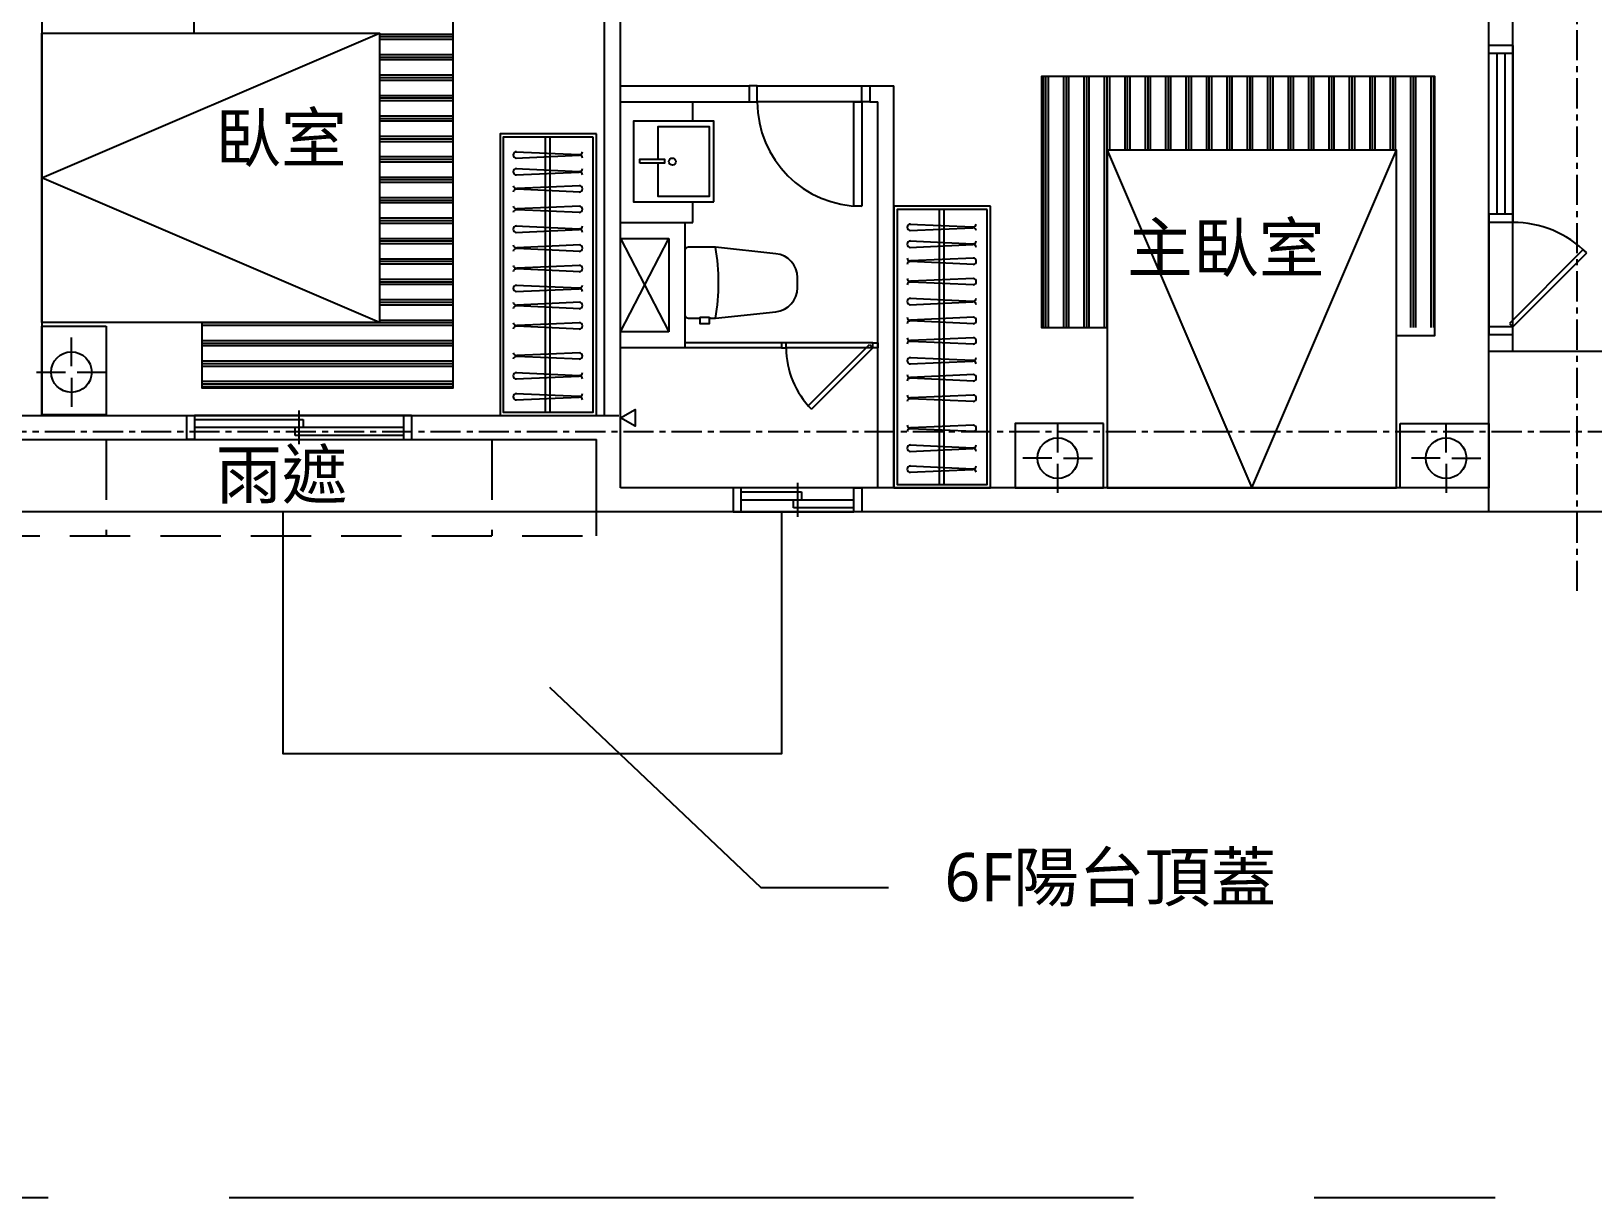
# Model space of a CAD drawing. Header units: millimetres. Extents: x -3377 to 119122, y -22007 to 15479.
# Drawn here: x 54055 to 55026, y 8278 to 9003 of the extents above; entities that cross this region are included whole.
import ezdxf
from ezdxf.enums import TextEntityAlignment as Align

# ---------------------------------------------------------------- set-up
doc = ezdxf.new("R2010")
doc.units = ezdxf.units.MM
doc.header["$LTSCALE"] = 150
doc.header["$MEASUREMENT"] = 0
for name, pattern in [('CENTER', [2, 1.25, -0.25, 0.25, -0.25]), ('CONTINOUS', [0]), ('HIDDEN', [0.375, 0.25, -0.125])]:
    doc.linetypes.add(name, pattern=pattern)
doc.layers.get('0').update_dxf_attribs({"plot": 0})
for name, color, linetype in [('COL', 1, 'Continuous'), ('Duct', 1, 'Continuous'), ('GRID', 5, 'CENTER'), ('OPEN', 4, 'Continuous'), ('TEXT', 2, 'Continuous'), ('TOIL', 6, 'Continuous'), ('WALL', 2, 'Continuous'), ('WALL-IN', 3, 'Continuous'), ('WALL2', 3, 'Continuous')]:
    doc.layers.add(name, color=color, linetype=linetype)
doc.layers.add('FUNITURE', color=9, linetype='Continuous', plot=False)
doc.layers.add('S-ARCH', color=252, linetype='Continuous', plot=False)
doc.styles.add('HH', font='')
doc.styles.get('HH').set_extended_font_data('Microsoft JhengHei')

# ---------------------------------------------------------------- blocks, each defined once
blk = doc.blocks.new('A$C3CD31075')
at = {"color": 252}
for p, q in [((1961.5, -1068), (1991.5, -1010)), ((1961.5, -1010), (1991.5, -1068)), ((1961.5, -1165), (1961.5, -1078)), ((1946.5, -1180), (1506.5, -1180))]:
    blk.add_line(p, q, dxfattribs=at)
at = {"color": 252, "linetype": 'HIDDEN'}
for p, q in [((1641.5, -1135), (1641.5, -1195)), ((1881.5, -1135), (1881.5, -1195))]:
    blk.add_line(p, q, dxfattribs=at)
blk.add_lwpolyline([(1506.5, -1195), (1506.5, -1195), (1946.5, -1195), (1946.5, -1180)], dxfattribs=at)
at = {"color": 252}
blk.add_lwpolyline([(2061.5, -1180), (2061.5, -1330.5), (1751.5, -1330.5), (1751.5, -1180)], dxfattribs=at)
at = {"layer": 'COL', "color": 252}
blk.add_lwpolyline([(2501.5, -1080), (2611.5, -1080), (2611.5, -1180), (2501.5, -1180)], close=True, dxfattribs=at)
at = {"layer": 'Duct', "color": 252, "linetype": 'CENTER', "ltscale": 3}
blk.add_lwpolyline([(-2626.85, -1606.48), (-2626.84, -349.26), (-2626.85, 1238.23), (3181.4, 1238.1), (3180.88, -349.35), (3180.47, -1606.48), (198.68, -1606.48)], close=True, dxfattribs=at)
blk.add_lwpolyline([(-2626.85, -1606.48), (-2626.84, -349.26), (-2626.85, 1238.23), (3181.4, 1238.1), (3180.88, -349.35), (3180.47, -1606.48), (198.68, -1606.48)], close=True, dxfattribs=at)
at = {"layer": 'FUNITURE', "color": 252}
for p, q in [((1811.5, -882.93), (1857.16, -882.93)), ((1811.5, -884.52), (1857.16, -884.52)), ((1811.5, -886.11), (1857.16, -886.11)), ((1811.5, -895.63), (1857.16, -895.63)), ((1811.5, -897.22), (1857.16, -897.22)), ((1811.5, -898.81), (1857.16, -898.81)), ((1811.5, -908.33), (1857.16, -908.33)), ((1811.5, -909.92), (1857.16, -909.92)), ((1811.5, -911.51), (1857.16, -911.51)), ((2224.49, -1065.34), (2224.49, -909.34)), ((2226.08, -1065.34), (2226.08, -909.34)), ((2227.67, -1065.34), (2227.67, -909.34)), ((2237.19, -1065.34), (2237.19, -909.34)), ((2238.78, -1065.34), (2238.78, -909.34)), ((2240.37, -1065.34), (2240.37, -909.34)), ((2249.89, -1065.34), (2249.89, -909.34)), ((2251.48, -1065.34), (2251.48, -909.34)), ((2253.07, -1065.34), (2253.07, -909.34)), ((2262.59, -1065.34), (2262.59, -909.34)), ((2264.18, -1065.34), (2264.18, -909.34)), ((2265.77, -955), (2265.77, -909.34)), ((2275.29, -955), (2275.29, -909.34)), ((2276.88, -955), (2276.88, -909.34)), ((2278.47, -955), (2278.47, -909.34)), ((2287.99, -955), (2287.99, -909.34)), ((2289.58, -955), (2289.58, -909.34)), ((2291.17, -955), (2291.17, -909.34)), ((2300.69, -955), (2300.69, -909.34)), ((2302.28, -955), (2302.28, -909.34)), ((2303.87, -955), (2303.87, -909.34)), ((2313.39, -955), (2313.39, -909.34)), ((2314.98, -955), (2314.98, -909.34)), ((2316.57, -955), (2316.57, -909.34)), ((2326.09, -955), (2326.09, -909.34)), ((2327.68, -955), (2327.68, -909.34)), ((2329.27, -955), (2329.27, -909.34)), ((2338.79, -955), (2338.79, -909.34)), ((2340.38, -955), (2340.38, -909.34)), ((2341.97, -955), (2341.97, -909.34)), ((2351.49, -955), (2351.49, -909.34)), ((2353.08, -955), (2353.08, -909.34)), ((2354.67, -955), (2354.67, -909.34)), ((2364.19, -955), (2364.19, -909.34)), ((2365.78, -955), (2365.78, -909.34)), ((2367.37, -955), (2367.37, -909.34)), ((2376.89, -955), (2376.89, -909.34)), ((2378.48, -955), (2378.48, -909.34)), ((2380.07, -955), (2380.07, -909.34)), ((2389.59, -955), (2389.59, -909.34)), ((2391.18, -955), (2391.18, -909.34)), ((2392.77, -955), (2392.77, -909.34)), ((2402.29, -955), (2402.29, -909.34)), ((2403.88, -955), (2403.88, -909.34)), ((2405.47, -955), (2405.47, -909.34)), ((2414.99, -955), (2414.99, -909.34)), ((2416.58, -955), (2416.58, -909.34)), ((2418.17, -955), (2418.17, -909.34)), ((2427.69, -955), (2427.69, -909.34)), ((2429.28, -955), (2429.28, -909.34)), ((2430.87, -955), (2430.87, -909.34)), ((2440.39, -955), (2440.39, -909.34)), ((2441.98, -955), (2441.98, -909.34)), ((2443.57, -955), (2443.57, -909.34)), ((2453.09, -1065.34), (2453.09, -909.34)), ((2454.68, -1065.34), (2454.68, -909.34)), ((2456.27, -1065.34), (2456.27, -909.34)), ((2465.79, -1065.34), (2465.79, -909.34)), ((2467.38, -1065.34), (2467.38, -909.34)), ((1811.5, -921.03), (1857.16, -921.03)), ((1811.5, -922.62), (1857.16, -922.62)), ((2467.89, -1070.34), (2467.89, -914.34)), ((1811.5, -924.21), (1857.16, -924.21)), ((1811.5, -933.73), (1857.16, -933.73)), ((1811.5, -935.32), (1857.16, -935.32)), ((1811.5, -936.91), (1857.16, -936.91)), ((1811.5, -946.43), (1857.16, -946.43)), ((1811.5, -948.02), (1857.16, -948.02)), ((1811.5, -949.61), (1857.16, -949.61)), ((1914.77, -1118, 0), (1914.77, -947, 0)), ((1917.77, -1118, 0), (1917.77, -947, 0)), ((1811.5, -959.13), (1857.16, -959.13)), ((1811.5, -960.72), (1857.16, -960.72)), ((1896.21, -956.06), (1935.65, -957.81)), ((1896.21, -960.06), (1935.65, -958.31)), ((1811.5, -962.31), (1857.16, -962.31)), ((1896.21, -966.52), (1935.65, -968.27)), ((1896.21, -970.52), (1935.65, -968.77)), ((1811.5, -971.83), (1857.16, -971.83)), ((1811.5, -973.42), (1857.16, -973.42)), ((1811.5, -975.01), (1857.16, -975.01)), ((1936.32, -977.18), (1896.88, -978.93)), ((1936.32, -981.18), (1896.88, -979.43)), ((1811.5, -984.53), (1857.16, -984.53)), ((1811.5, -986.12), (1857.16, -986.12)), ((1811.5, -987.71), (1857.16, -987.71)), ((1936.32, -989.87), (1896.88, -991.62)), ((1811.5, -997.23), (1857.16, -997.23)), ((1811.5, -998.82), (1857.16, -998.82)), ((1811.5, -1000.41), (1857.16, -1000.41)), ((1936.32, -993.87), (1896.88, -992.12)), ((2159.77, -1163, 0), (2159.77, -992, 0)), ((2162.77, -1163, 0), (2162.77, -992, 0)), ((1811.5, -1009.93), (1857.16, -1009.93)), ((1896.21, -1002.2), (1935.65, -1003.95)), ((1896.21, -1006.2), (1935.65, -1004.45)), ((2141.21, -1001.06), (2180.65, -1002.81)), ((2141.21, -1005.06), (2180.65, -1003.31)), ((1811.5, -1011.52), (1857.16, -1011.52)), ((1811.5, -1013.11), (1857.16, -1013.11)), ((1936.32, -1014.03), (1896.88, -1015.78)), ((1936.32, -1018.03), (1896.88, -1016.28)), ((2141.21, -1011.52), (2180.65, -1013.27)), ((2141.21, -1015.52), (2180.65, -1013.77)), ((1811.5, -1022.63), (1857.16, -1022.63)), ((1811.5, -1024.22), (1857.16, -1024.22)), ((1811.5, -1025.81), (1857.16, -1025.81)), ((1936.32, -1026.72), (1896.88, -1028.47)), ((1936.32, -1030.72), (1896.88, -1028.97)), ((2181.32, -1022.18), (2141.88, -1023.93)), ((2181.32, -1026.18), (2141.88, -1024.43)), ((1811.5, -1035.33), (1857.16, -1035.33)), ((1811.5, -1036.92), (1857.16, -1036.92)), ((1811.5, -1038.51), (1857.16, -1038.51)), ((1896.21, -1039.03), (1935.65, -1040.78)), ((2181.32, -1034.87), (2141.88, -1036.62)), ((2181.32, -1038.87), (2141.88, -1037.12)), ((1811.5, -1048.03), (1857.16, -1048.03)), ((1896.21, -1043.03), (1935.65, -1041.28)), ((2141.21, -1047.2), (2180.65, -1048.95)), ((1811.5, -1049.62), (1857.16, -1049.62)), ((1811.5, -1051.21), (1857.16, -1051.21)), ((1936.32, -1049.68), (1896.88, -1051.43)), ((1936.32, -1053.68), (1896.88, -1051.93)), ((2141.21, -1051.2), (2180.65, -1049.45)), ((1701.16, -1062.32), (1857.16, -1062.32)), ((1701.16, -1063.91), (1857.16, -1063.91)), ((1811.5, -1060.73), (1857.16, -1060.73)), ((1936.32, -1062.38), (1896.88, -1064.13)), ((1936.32, -1066.38), (1896.88, -1064.63)), ((2181.32, -1059.03), (2141.88, -1060.78)), ((2181.32, -1063.03), (2141.88, -1061.28)), ((1619.87, -1089.5), (1619.87, -1071.5)), ((1701.16, -1073.43), (1857.16, -1073.43)), ((1701.16, -1075.02), (1857.16, -1075.02)), ((1701.16, -1076.61), (1857.16, -1076.61)), ((2181.32, -1071.72), (2141.88, -1073.47)), ((2181.32, -1075.72), (2141.88, -1073.97)), ((1701.16, -1086.13), (1857.16, -1086.13)), ((1701.16, -1087.72), (1857.16, -1087.72)), ((1936.32, -1081.07), (1896.88, -1082.82)), ((1936.32, -1085.07), (1896.88, -1083.32)), ((2141.21, -1084.03), (2180.65, -1085.78)), ((2141.21, -1088.03), (2180.65, -1086.28)), ((1598.26, -1093.11), (1616.26, -1093.11)), ((1619.87, -1096.72), (1619.87, -1114.72)), ((1623.48, -1093.11), (1641.48, -1093.11)), ((1701.16, -1089.31), (1857.16, -1089.31)), ((1896.21, -1093.38), (1935.65, -1095.13)), ((1896.21, -1097.38), (1935.65, -1095.63)), ((2181.32, -1094.68), (2141.88, -1096.43)), ((2181.32, -1098.68), (2141.88, -1096.93)), ((1701.16, -1098.83), (1857.16, -1098.83)), ((1701.16, -1100.42), (1857.16, -1100.42)), ((1701.16, -1102.01), (1857.16, -1102.01)), ((1896.21, -1106.41), (1935.65, -1108.16)), ((1896.21, -1110.41), (1935.65, -1108.66)), ((2181.32, -1107.38), (2141.88, -1109.13)), ((2181.32, -1111.38), (2141.88, -1109.63)), ((2181.32, -1126.07), (2141.88, -1127.82)), ((2233.39, -1143.02), (2233.39, -1125.02)), ((2475, -1143.02), (2475, -1125.02)), ((2181.32, -1130.07), (2141.88, -1128.32)), ((2141.21, -1138.38), (2180.65, -1140.13)), ((2141.21, -1142.38), (2180.65, -1140.63)), ((2141.21, -1151.41), (2180.65, -1153.16)), ((2141.21, -1155.41), (2180.65, -1153.66)), ((2229.78, -1146.63), (2211.78, -1146.63)), ((2233.39, -1168.24), (2233.39, -1150.24)), ((2237, -1146.63), (2255, -1146.63)), ((2471.39, -1146.63), (2453.39, -1146.63)), ((2475, -1150.24), (2475, -1168.24)), ((2478.61, -1146.63), (2496.61, -1146.63))]:
    blk.add_line(p, q, dxfattribs=at)
for points in [[(1696.16, -882.31), (1696.16, -858.61), (1696.16, -858.61)], [(1696.16, -858.61), (1857.16, -858.61), (1857.16, -1103.11), (1701.16, -1103.11), (1701.16, -1062.31)], [(1601.5, -1062.31), (1601.5, -882.31), (1811.5, -882.31), (1811.5, -1062.31), (1601.5, -1062.31)], [(1811.5, -1062.31), (1601.5, -972.31), (1811.5, -882.31)], [(2467.89, -1070.34), (2467.89, -909.34), (2223.39, -909.34), (2223.39, -1065.34), (2264.19, -1065.34)], [(1944.5, -947), (1888.5, -947), (1888.5, -1118), (1944.5, -1118), (1944.5, -947)], [(2264.19, -1165), (2444.19, -1165), (2444.19, -955), (2264.19, -955), (2264.19, -1165)], [(2264.19, -955), (2354.19, -1165), (2444.19, -955)], [(2189.5, -992), (2133.5, -992), (2133.5, -1163), (2189.5, -1163), (2189.5, -992)], [(2444.19, -1070.34), (2467.89, -1070.34), (2467.89, -1070.34)]]:
    blk.add_lwpolyline(points, dxfattribs=at)
for points in [[(1946.5, -945), (1886.5, -945), (1886.5, -1120), (1946.5, -1120)], [(2191.5, -990), (2131.5, -990), (2131.5, -1165), (2191.5, -1165)], [(1641.5, -1064.61), (1641.5, -1119.61), (1601.5, -1119.61), (1601.5, -1064.61)], [(2261.89, -1125), (2206.89, -1125), (2206.89, -1165), (2261.89, -1165)], [(2446.5, -1125), (2501.5, -1125), (2501.5, -1165), (2446.5, -1165)]]:
    blk.add_lwpolyline(points, close=True, dxfattribs=at)
for centre in [(1619.87, -1093.11), (2233.39, -1146.63), (2475, -1146.63)]:
    blk.add_circle(centre, 12.61, dxfattribs=at)
for centre, radius, start, end in [((1896.77, -958.06), 2, 90, 270), ((1935.91, -955.97), 1.86, 261.86179, 357.22473), ((1935.91, -960.15), 1.86, 2.77527, 98.13821), ((1896.77, -968.52), 2, 90, 270), ((1935.91, -966.43), 1.86, 261.86179, 357.22473), ((1935.91, -970.61), 1.86, 2.77527, 98.13821), ((1896.62, -977.09), 1.86, 182.77527, 278.13821), ((1896.62, -981.27), 1.86, 81.86179, 177.22473), ((1935.77, -979.18), 2, 270, 90), ((1896.62, -989.78), 1.86, 182.77527, 278.13821), ((1935.77, -991.87), 2, 270, 90), ((1896.62, -993.96), 1.86, 81.86179, 177.22473), ((1896.77, -1004.2), 2, 90, 270), ((1935.91, -1002.11), 1.86, 261.86179, 357.22473), ((1935.91, -1006.29), 1.86, 2.77527, 98.13821), ((2141.77, -1003.06), 2, 90, 270), ((2180.91, -1000.97), 1.86, 261.86179, 357.22473), ((2180.91, -1005.15), 1.86, 2.77527, 98.13821), ((1896.62, -1013.94), 1.86, 182.77527, 278.13821), ((1896.62, -1018.12), 1.86, 81.86179, 177.22473), ((1935.77, -1016.03), 2, 270, 90), ((2141.77, -1013.52), 2, 90, 270), ((2180.91, -1011.43), 1.86, 261.86179, 357.22473), ((2180.91, -1015.61), 1.86, 2.77527, 98.13821), ((1896.62, -1026.63), 1.86, 182.77527, 278.13821), ((1896.62, -1030.81), 1.86, 81.86179, 177.22473), ((1935.77, -1028.72), 2, 270, 90), ((2141.62, -1022.09), 1.86, 182.77527, 278.13821), ((2141.62, -1026.27), 1.86, 81.86179, 177.22473), ((2180.77, -1024.18), 2, 270, 90), ((1896.77, -1041.03), 2, 90, 270), ((1935.91, -1038.94), 1.86, 261.86179, 357.22473), ((2141.62, -1034.78), 1.86, 182.77527, 278.13821), ((2141.62, -1038.96), 1.86, 81.86179, 177.22473), ((2180.77, -1036.87), 2, 270, 90), ((1935.91, -1043.12), 1.86, 2.77527, 98.13821), ((2141.77, -1049.2), 2, 90, 270), ((2180.91, -1047.11), 1.86, 261.86179, 357.22473), ((1896.62, -1049.59), 1.86, 182.77527, 278.13821), ((1896.62, -1053.77), 1.86, 81.86179, 177.22473), ((1935.77, -1051.68), 2, 270, 90), ((2180.91, -1051.29), 1.86, 2.77527, 98.13821), ((1896.62, -1062.29), 1.86, 182.77527, 278.13821), ((1896.62, -1066.47), 1.86, 81.86179, 177.22473), ((1935.77, -1064.38), 2, 270, 90), ((2141.62, -1058.94), 1.86, 182.77527, 278.13821), ((2141.62, -1063.12), 1.86, 81.86179, 177.22473), ((2180.77, -1061.03), 2, 270, 90), ((2141.62, -1071.63), 1.86, 182.77527, 278.13821), ((2141.62, -1075.81), 1.86, 81.86179, 177.22473), ((2180.77, -1073.72), 2, 270, 90), ((1896.62, -1080.98), 1.86, 182.77527, 278.13821), ((1896.62, -1085.16), 1.86, 81.86179, 177.22473), ((1935.77, -1083.07), 2, 270, 90), ((2141.77, -1086.03), 2, 90, 270), ((2180.91, -1083.94), 1.86, 261.86179, 357.22473), ((2180.91, -1088.12), 1.86, 2.77527, 98.13821), ((1896.77, -1095.38), 2, 90, 270), ((1935.91, -1093.29), 1.86, 261.86179, 357.22473), ((1935.91, -1097.47), 1.86, 2.77527, 98.13821), ((2141.62, -1094.59), 1.86, 182.77527, 278.13821), ((2141.62, -1098.77), 1.86, 81.86179, 177.22473), ((2180.77, -1096.68), 2, 270, 90), ((1896.77, -1108.41), 2, 90, 270), ((1935.91, -1106.32), 1.86, 261.86179, 357.22473), ((1935.91, -1110.5), 1.86, 2.77527, 98.13821), ((2141.62, -1107.29), 1.86, 182.77527, 278.13821), ((2141.62, -1111.47), 1.86, 81.86179, 177.22473), ((2180.77, -1109.38), 2, 270, 90), ((2141.62, -1125.98), 1.86, 182.77527, 278.13821), ((2180.77, -1128.07), 2, 270, 90), ((2141.62, -1130.16), 1.86, 81.86179, 177.22473), ((2141.77, -1140.38), 2, 90, 270), ((2180.91, -1138.29), 1.86, 261.86179, 357.22473), ((2180.91, -1142.47), 1.86, 2.77527, 98.13821), ((2141.77, -1153.41), 2, 90, 270), ((2180.91, -1151.32), 1.86, 261.86179, 357.22473), ((2180.91, -1155.5), 1.86, 2.77527, 98.13821)]:
    blk.add_arc(centre, radius, start, end, dxfattribs=at)
at = {"layer": 'GRID', "color": 252, "ltscale": 0.1}
for p, q in [((2556.5, -1229.18), (2556.5, 1406)), ((-766.74, -1130), (3024.98, -1130))]:
    blk.add_line(p, q, dxfattribs=at)
at = {"layer": 'OPEN', "color": 252, "linetype": 'Continuous'}
for p, q in [((2501.5, -895), (2501.5, -890)), ((2501.5, -895), (2501.5, -890)), ((2516.5, -890), (2516.5, -895)), ((2516.5, -890), (2516.5, -895)), ((2516.5, -895), (2501.5, -895)), ((2501.5, -995), (2501.5, -895)), ((2516.5, -895), (2501.5, -895)), ((2501.5, -995), (2501.5, -895)), ((2506.5, -895), (2506.5, -995)), ((2506.5, -895), (2506.5, -995)), ((2511.5, -895), (2511.5, -995)), ((2511.5, -895), (2511.5, -995)), ((2516.5, -895), (2516.5, -995)), ((2516.5, -895), (2516.5, -995)), ((2046.5, -915), (2041.5, -915)), ((2046.5, -925), (2046.5, -915)), ((2046.5, -915), (2111.5, -915)), ((2111.5, -925), (2111.5, -915)), ((2111.5, -915), (2116.5, -915)), ((2041.5, -925), (2046.5, -925)), ((2111.5, -925), (2046.5, -925)), ((2106.5, -990), (2106.5, -925)), ((2106.5, -925), (2111.5, -925)), ((2116.5, -925), (2111.5, -925)), ((2111.5, -925), (2111.5, -990)), ((2111.5, -990), (2106.5, -990)), ((2516.5, -995), (2501.5, -995)), ((2501.5, -995), (2501.5, -1000)), ((2516.5, -995), (2501.5, -995)), ((2501.5, -995), (2501.5, -1000)), ((2516.5, -1000), (2516.5, -995)), ((2516.5, -1000), (2516.5, -995)), ((2064.5, -1075), (2061.5, -1075)), ((2061.5, -1078), (2064.5, -1078)), ((2064.5, -1078), (2064.5, -1075)), ((2118.5, -1075), (2064.5, -1075)), ((2118.5, -1078), (2064.5, -1078)), ((2078.19, -1114.06), (2116.38, -1075.88)), ((2118.5, -1078), (2080.32, -1116.18)), ((2116.38, -1075.88), (2118.5, -1078)), ((2118.5, -1078), (2118.5, -1075)), ((2118.5, -1075), (2121.5, -1075)), ((2121.5, -1078), (2118.5, -1078)), ((1761.5, -1138), (1761.5, -1117)), ((2080.32, -1116.18), (2078.19, -1114.06)), ((1691.5, -1120), (1696.5, -1120)), ((1696.5, -1120), (1696.5, -1135)), ((1826.5, -1120), (1696.5, -1120)), ((1696.5, -1122.5), (1764, -1122.5)), ((1764, -1122.5), (1764, -1127.5)), ((1831.5, -1120), (1826.5, -1120)), ((1826.5, -1120), (1826.5, -1135)), ((1696.5, -1135), (1691.5, -1135)), ((1826.5, -1127.5), (1696.5, -1127.5)), ((1696.5, -1135), (1826.5, -1135)), ((1759, -1132.5), (1759, -1127.5)), ((1826.5, -1132.5), (1759, -1132.5)), ((1826.5, -1135), (1831.5, -1135)), ((2036.5, -1165), (2031.5, -1165)), ((2036.5, -1180), (2036.5, -1165)), ((2106.5, -1165), (2036.5, -1165)), ((2071.5, -1162), (2071.5, -1183)), ((2106.5, -1180), (2106.5, -1165)), ((2106.5, -1165), (2111.5, -1165)), ((2036.5, -1167.5), (2074, -1167.5)), ((2036.5, -1172.5), (2106.5, -1172.5)), ((2069, -1177.5), (2069, -1172.5)), ((2074, -1167.5), (2074, -1172.5)), ((2031.5, -1180), (2036.5, -1180)), ((2036.5, -1180), (2106.5, -1180)), ((2106.5, -1177.5), (2069, -1177.5)), ((2111.5, -1180), (2106.5, -1180))]:
    blk.add_line(p, q, dxfattribs=at)
at = {"layer": 'OPEN', "color": 252, "linetype": 'Continuous', "lineweight": -2}
for p, q in [((2501.5, -1000), (2501.5, -995)), ((2501.5, -1000), (2501.5, -995)), ((2516.5, -1000), (2501.5, -1000)), ((2501.5, -1000), (2501.5, -1065)), ((2516.5, -1000), (2501.5, -1000)), ((2501.5, -1000), (2501.5, -1065)), ((2516.5, -995), (2516.5, -1000)), ((2516.5, -995), (2516.5, -1000)), ((2516.5, -1065), (2516.5, -1000)), ((2516.5, -1065), (2516.5, -1000)), ((2560.34, -1016.92), (2514.38, -1062.88)), ((2560.34, -1016.92), (2514.38, -1062.88)), ((2516.5, -1065), (2562.46, -1019.04)), ((2516.5, -1065), (2562.46, -1019.04)), ((2562.46, -1019.04), (2560.34, -1016.92)), ((2562.46, -1019.04), (2560.34, -1016.92)), ((2516.5, -1065), (2501.5, -1065)), ((2501.5, -1065), (2501.5, -1070)), ((2516.5, -1065), (2501.5, -1065)), ((2501.5, -1065), (2501.5, -1070)), ((2514.38, -1062.88), (2516.5, -1065)), ((2514.38, -1062.88), (2516.5, -1065)), ((2516.5, -1070), (2516.5, -1065)), ((2516.5, -1070), (2516.5, -1065))]:
    blk.add_line(p, q, dxfattribs=at)
at = {"layer": 'OPEN', "color": 252, "linetype": 'Continuous'}
for centre, radius, end in [((2111.5, -925), 65, 270), ((2118.5, -1078), 54, 225)]:
    blk.add_arc(centre, radius, 180, end, dxfattribs=at)
at = {"layer": 'OPEN', "color": 252, "linetype": 'Continuous', "lineweight": -2}
blk.add_arc((2516.5, -1065), 65, 45, 90, dxfattribs=at)
blk.add_arc((2516.5, -1065), 65, 45, 90, dxfattribs=at)
at = {"layer": 'TEXT', "color": 252}
blk.add_lwpolyline([(1917.19, -1288.97), (2048.64, -1413.5), (2128.2, -1413.5)], dxfattribs=at)
at = {"layer": 'TOIL', "color": 252}
for p, q in [((2006.5, -937.17), (2006.5, -925)), ((2006.5, -1000), (2006.5, -987.17)), ((1961.5, -1000), (2006.5, -1000)), ((2010.87, -1058.86), (2010.87, -1059.5)), ((2010.87, -1058.86), (2016.87, -1058.86)), ((2016.87, -1058.86), (2016.87, -1059.5)), ((2016.87, -1058.86), (2016.87, -1058.86)), ((2016.87, -1058.86), (2016.87, -1058.86)), ((2016.87, -1058.86), (2016.87, -1058.86)), ((2016.87, -1058.86), (2016.87, -1058.86)), ((2061.5, -1075), (2001.5, -1075)), ((2061.5, -1078), (2001.5, -1078)), ((2061.5, -1075), (2061.5, -1078)), ((2121.5, -1075), (2121.5, -1075)), ((2121.5, -1075), (2121.5, -1078)), ((2121.5, -1078), (2121.5, -1078))]:
    blk.add_line(p, q, dxfattribs=at)
for points in [[(2019.45, -987.17), (2019.45, -937.17), (1969.45, -937.17), (1969.45, -987.17)], [(1973.44, -963.28), (1973.44, -960.7), (1988.89, -960.7), (1988.89, -963.28)], [(1961.5, -1121.5), (1970.5, -1116.31), (1970.5, -1126.69)]]:
    blk.add_lwpolyline(points, close=True, dxfattribs=at)
blk.add_lwpolyline([(1984.88, -960.7), (1984.88, -940.44), (2016.51, -940.44), (2016.51, -983.89), (1984.88, -983.89), (1984.88, -963.28)], dxfattribs=at)
blk.add_lwpolyline([(2010.87, -1059.5), (2010.87, -1062.86), (2016.87, -1062.86), (2016.87, -1059.5), (2020.5, -1059.5), (2058.07, -1055.54, 0.383798), (2071.5, -1040.62), (2071.5, -1034.38, 0.383798), (2058.07, -1019.46), (2020.5, -1015.5), (2003.5, -1015.5, 0.414214), (2001.5, -1017.5), (2001.5, -1057.5, 0.414214), (2003.5, -1059.5)], format="xyb", close=True, dxfattribs=at)
blk.add_circle((1993.71, -962.17), 2.19, dxfattribs=at)
blk.add_arc((1900.5, -1037.5), 122, 349.61114, 10.38886, dxfattribs=at)
at = {"layer": 'WALL', "color": 252}
for p, q in [((2516.5, -890), (2501.5, -890)), ((2516.5, -890), (2501.5, -890)), ((2516.5, -1070), (2501.5, -1070)), ((2516.5, -1070), (2501.5, -1070)), ((1506.5, -1120), (1960.5, -1120)), ((1691.5, -1120), (1691.5, -1135)), ((1831.5, -1120), (1831.5, -1135)), ((1961.5, -1165), (1961.5, -1120)), ((1506.5, -1135), (1946.5, -1135)), ((1946.5, -1136), (1946.5, -1135)), ((1946.5, -1180), (1946.5, -1136)), ((2501.5, -1165), (1961.5, -1165)), ((2076.5, -1165), (1961.5, -1165)), ((2031.5, -1165), (2031.5, -1180)), ((2111.5, -1165), (2111.5, -1180)), ((1947.5, -1180), (1946.5, -1180)), ((2501.5, -1180), (1947.5, -1180)), ((2076.5, -1180), (1961.5, -1180))]:
    blk.add_line(p, q, dxfattribs=at)
for points in [[(2501.5, -1080), (2501.5, -815), (2364, -815), (2364, -555)], [(2516.5, -1080), (2516.5, -800), (2379, -800), (2379, -570)]]:
    blk.add_lwpolyline(points, dxfattribs=at)
at = {"layer": 'WALL-IN', "color": 252, "linetype": 'CONTINOUS'}
for p, q in [((1961.5, -915), (2041.5, -915)), ((2041.5, -915), (2041.5, -925)), ((2116.5, -915), (2131.5, -915)), ((2116.5, -915), (2116.5, -925)), ((2131.5, -1165), (2131.5, -915)), ((1961.5, -1165), (1961.5, -925)), ((1961.5, -925), (2041.5, -925)), ((2116.5, -925), (2121.5, -925)), ((2121.5, -1165), (2121.5, -925)), ((1961.5, -1000), (2001.5, -1000)), ((1961.5, -1010), (1991.5, -1010))]:
    blk.add_line(p, q, dxfattribs=at)
for points in [[(2001.5, -1000), (2001.5, -1078)], [(1991.5, -1010), (1991.5, -1068)], [(1991.5, -1068), (1961.5, -1068)], [(2001.5, -1078), (1961.5, -1078)]]:
    blk.add_lwpolyline(points, dxfattribs=at)
at = {"layer": 'WALL2', "color": 252}
for p, q in [((1601.5, -790), (1601.5, -1120)), ((1951.5, -1120), (1951.5, -790)), ((1961.5, -1120), (1961.5, -790))]:
    blk.add_line(p, q, dxfattribs=at)
at = {"layer": 'TEXT', "color": 252, "style": 'HH'}
for s, p in [('臥室', (1750.22, -962.42)), ('主臥室', (2337.95, -1030.81)), ('雨遮', (1750.69, -1171.68)), ('6F陽台頂蓋', (2266.15, -1422.11))]:
    blk.add_text(s, height=30, dxfattribs=at).set_placement(p, align=Align.CENTER)
blk = doc.blocks.new('2021-1102')
blk.add_blockref('A$C3CD31075', (40349.23, -5635.97))

msp = doc.modelspace()

# ---------------------------------------------------------------- block references
at = {"layer": 'S-ARCH'}
msp.add_blockref('2021-1102', (12110.4, 15520.27), dxfattribs=at)

doc.saveas('drawing.dxf')
